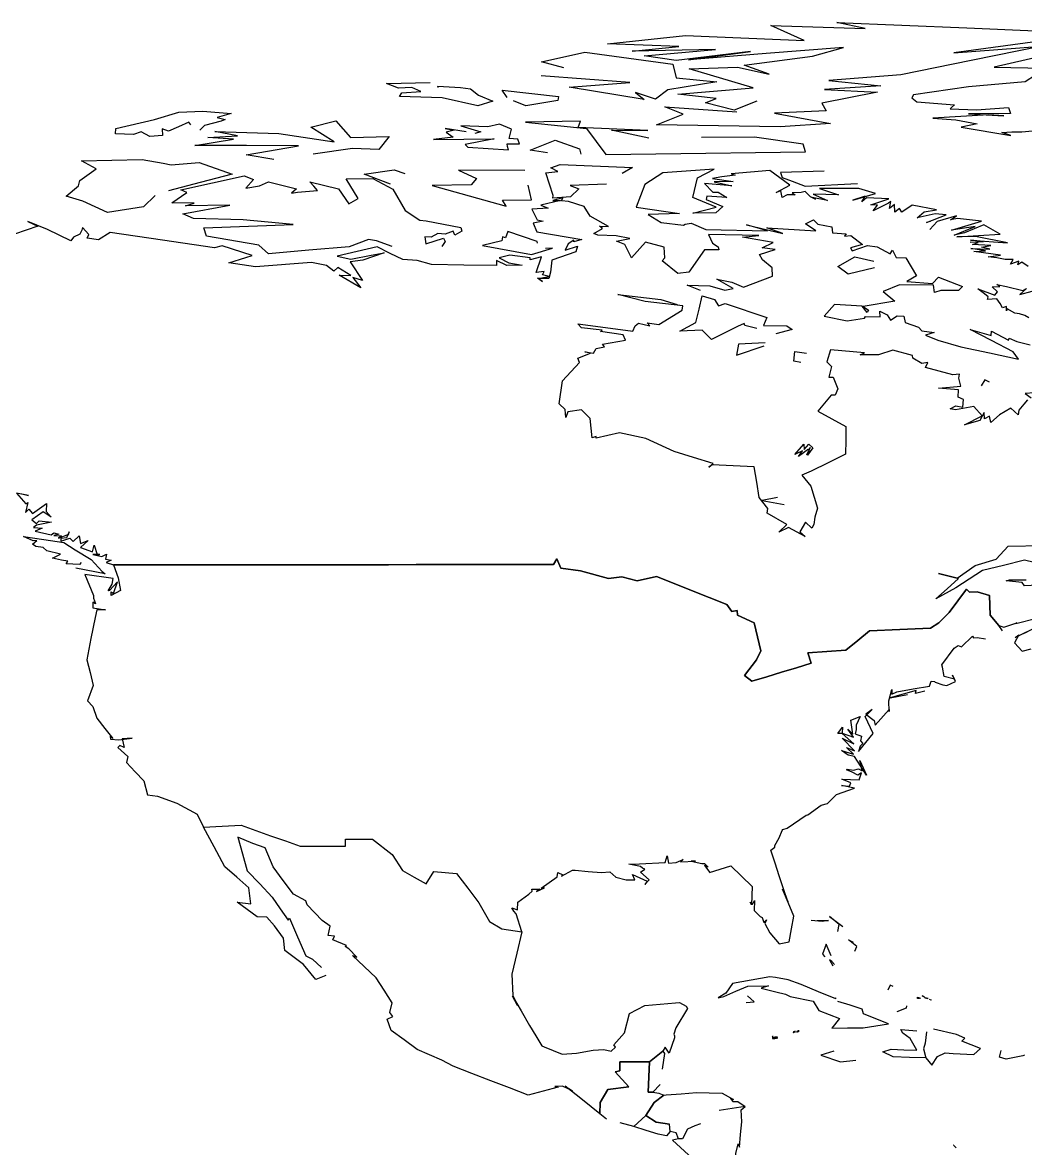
# Model space of a CAD drawing. Extents: x -180 to 180, y -90 to 84.
# Drawn here: x -128.5 to -65.5, y 12.4 to 83 of the extents above; entities that cross this region are included whole.
import ezdxf

# ---------------------------------------------------------------- set-up
doc = ezdxf.new("R2010")
doc.units = 0
doc.layers.add('Egypt', color=7, linetype='CONTINUOUS')

msp = doc.modelspace()

# ---------------------------------------------------------------- linework, layer by layer
at = {"layer": 'Egypt', "color": 7}
for points in [[(-82.396667, 78.075279), (-83.808884, 77.506943), (-85.607224, 77.957222), (-84.94944, 78.238052), (-87.339722, 78.498337), (-82.626663, 78.898331), (-86.642502, 80.098053), (-83.595001, 80.205276), (-81.614998, 79.763344), (-83.184441, 80.323051), (-78.900284, 80.895828), (-76.951111, 81.440552), (-81.815697, 81.047783), (-86.680267, 80.654999), (-82.79583, 81.173607), (-87.458054, 80.627777), (-89.46611, 80.914162), (-84.975563, 81.307503), (-90.21833, 81.20639), (-87.29055, 81.50528), (-91.770828, 81.66333), (-86.861954, 82.18972), (-79.41861, 81.871941), (-81.514168, 82.821114), (-75.593613, 82.630547), (-77.364441, 83), (-69.220413, 82.660423), (-61.076389, 82.320831), (-65.550278, 81.711113), (-70.024162, 81.101387), (-64.513893, 81.525284), (-68.937363, 80.619034), (-73.360832, 79.712784), (-77.881241, 79.36348), (-74.614998, 79.023331), (-78.151657, 78.794724), (-74.819443, 78.627502), (-78.320267, 77.941109), (-78.042221, 77.466942), (-81.28389, 77.315277), (-77.76944, 76.658333), (-80.92305, 76.449997), (-84.805969, 76.520691), (-88.688889, 76.591377), (-87.007217, 77.255829), (-88.153877, 77.71611), (-83.654999, 77.395554)], [(-94.510551, 80.154442), (-95.904716, 80.54055), (-93.181107, 81.130829), (-87.662216, 80.397499), (-87.462502, 79.534721), (-84.906113, 79.272217), (-87.974167, 78.775833), (-88.751389, 78.196953), (-90.014717, 78.609444), (-89.452499, 78.162498), (-94.175278, 78.940277), (-90.362221, 79.246674), (-95.933052, 79.664436)], [(-63.483341, 81.116669), (-67.5, 80.199997), (-64.350014, 80.133339)], [(-102.383301, 78.933327), (-102.416702, 79.01667), (-100.983299, 78.933327), (-100.349998, 78.833344), (-99.866669, 78.433327), (-98.949997, 78.066673), (-99.900002, 77.78334), (-102.133301, 78.28334), (-104.816704, 78.350014), (-104.666702, 78.583344), (-103.483299, 78.666672), (-104.033302, 78.933327), (-104.866699, 78.883339), (-105.633301, 79.166672), (-102.883301, 79.233337)], [(-64.900002, 79.699997), (-65.550003, 79.28334), (-69.100014, 78.966667), (-72.566673, 78.466667), (-72.666672, 78.28334), (-72.350014, 78.01667), (-69.983337, 77.833344), (-70.166672, 77.666672), (-70.25, 77.583344), (-68.616669, 77.51667), (-66.600014, 77.666672), (-66.483337, 77.300003), (-69.100014, 77.26667), (-66.900002, 77.150002), (-67.833344, 77.199997), (-71.350014, 77.000008), (-69.900002, 76.900002), (-68.566673, 76.650002), (-69.566673, 76.433327), (-66.449997, 75.916672), (-67.01667, 76.100014), (-66.400002, 76.150002), (-65.76667, 76.133339), (-64.216667, 76.300003)], [(-98.066673, 78.300003), (-98.366669, 78.76667), (-94.833344, 78.366669), (-94.883339, 78.116669), (-96.883339, 77.78334), (-97.650002, 78.083344)], [(-117.900002, 76.583344), (-118.033302, 76.750008), (-118.683296, 76.449997), (-119.300003, 76.183327), (-119.716698, 76.333344), (-119.683296, 75.916672), (-120.483299, 75.850014), (-121.016701, 76.133339), (-121.5, 75.983337), (-122.633301, 76.01667), (-122.616699, 76.350014), (-120.183296, 76.916672), (-118.650002, 77.366669), (-117.150002, 77.449997), (-115.383301, 77.300003), (-116.25, 77.050003), (-115.75, 76.916672), (-116, 76.816673), (-117.050003, 76.53334), (-117.349998, 76.250008)], [(-112.6922, 74.40361), (-114.428596, 74.69194), (-111.142197, 75.260551), (-114.404602, 75.277359), (-117.666901, 75.294167), (-115.239403, 75.675827), (-116.850601, 75.793053), (-114.970001, 75.899162), (-116.406403, 76.17305), (-112.394402, 76.039436), (-108.916397, 75.513344), (-110.383904, 76.427498), (-108.813599, 76.837784), (-107.893303, 75.793327), (-105.4533, 75.841667), (-106.112198, 75.041656), (-107.771698, 75.095558), (-110.231903, 74.74958)], [(-100.633301, 76.133339), (-101.949997, 76.350014), (-101.383301, 76.250008), (-101.883301, 76.116669), (-101.599998, 75.916672), (-101.449997, 75.816673), (-102.683296, 75.666672), (-98.883339, 75.699997), (-100.699997, 75.350014), (-100.533302, 75.183327), (-97.983337, 75.01667), (-98.03334, 75.216667), (-98.050003, 75.400002), (-97.28334, 75.400002), (-97.383339, 75.683327), (-97.933342, 75.733337), (-97.78334, 76.316673), (-98.53334, 76.633339), (-99.26667, 76.466667), (-100.966698, 76.51667), (-99.699997, 76.133339), (-100.083298, 76.03334)], [(-89.172218, 75.741386), (-91.501106, 76.246384), (-89.224716, 76.21917), (-93.610283, 76.417221), (-93.451942, 76.821388), (-96.917221, 76.743057), (-93.071953, 76.353333), (-92.470558, 75.535423), (-91.869164, 74.717499), (-88.735283, 74.762222), (-85.601387, 74.806953), (-82.467499, 74.851669), (-79.333611, 74.896393), (-79.486954, 75.379997), (-82.544167, 75.818329), (-85.858192, 75.779861)], [(-95.51667, 74.816673), (-96.616669, 74.983337), (-95.050003, 75.616669), (-93.51667, 75.083344), (-93.433342, 74.750008)], [(-120.150002, 72.150002), (-120.883301, 71.433327), (-123.133301, 71.083344), (-124.683296, 71.800003), (-125.733299, 72.116669), (-124.966698, 72.75), (-124.866699, 73.083344), (-123.849998, 73.816673), (-124.766701, 74.316673), (-120.966698, 74.416672), (-119.650002, 74.183327), (-119.150002, 74.066673), (-117.383301, 74.216667), (-115.316704, 73.483337), (-117.316704, 72.958344), (-119.316704, 72.433327)], [(-105.383301, 72.866669), (-107.033302, 73.483337), (-105.150002, 73.750008), (-104.483299, 73.53334)], [(-96.946663, 73.715279), (-101.103897, 73.732498), (-99.978889, 73.223877), (-100.3256, 72.829163), (-102.755302, 72.773064), (-100.4347, 72.122498), (-98.114166, 71.471939), (-98.350281, 71.850563), (-96.525833, 71.868889), (-96.736237, 72.792084)], [(-91.816673, 72.866669), (-94.100014, 72.76667), (-93.566673, 72.566673), (-94.083344, 72.066673), (-95.199997, 71.983337), (-95.166672, 72.150002), (-95.633339, 73.566673), (-94.883339, 73.650002), (-95.316673, 73.883339), (-94.733337, 74.100014), (-90.199997, 73.900002), (-90.850014, 73.53334)], [(-71.51667, 70.51667), (-71.75, 70.449997), (-70.51667, 70.933327), (-71.199997, 71), (-72.333344, 70.75), (-71.883339, 71.116669), (-71.116669, 71.25), (-72.650002, 71.53334), (-73.300003, 71.100014), (-73.433327, 71.333344), (-73.733337, 71.100014), (-73.750008, 71.583344), (-74.066673, 71.333344), (-73.983337, 71.76667), (-74.133339, 71.666672), (-75.083344, 71.183327), (-74.816673, 71.550003), (-75.233337, 71.566673), (-74.116669, 71.949997), (-75.500008, 72), (-75.800003, 71.75), (-75.583344, 72.116669), (-76.366669, 71.850014), (-74.949997, 72.26667), (-76.000008, 72.583344), (-78.449997, 72.583344), (-77.26667, 72.183327), (-78.866669, 72.233337), (-77.966667, 71.833344), (-78.916672, 72.01667), (-78.716667, 71.916672), (-79.03334, 72.066673), (-79.350014, 72.400002), (-79.600014, 72.333344), (-80.166672, 72.316673), (-79.983337, 72.183327), (-80.483337, 72.183327), (-80.800003, 72.03334), (-80.883339, 72.433327), (-81.183327, 72.333344), (-80.316673, 72.800003), (-81.566673, 73.716667), (-84.000008, 73.51667), (-83.750008, 73.416672), (-84.583344, 73.316673), (-85.166672, 73.216667), (-83.866669, 73.03334), (-85.066673, 73), (-83.949997, 72.75), (-85.683327, 72.900002), (-85.150002, 72.350014), (-84.816673, 72.350014), (-84.26667, 72.01667), (-85.53334, 72.116669), (-85.566673, 71.900002), (-84.53334, 71.466667), (-84.966667, 71.066673), (-86.416672, 71.03334), (-84.933327, 71.416672), (-86.416672, 72.01667), (-86.116669, 73.250008), (-85.066673, 73.800003), (-88.28334, 73.566673), (-89.416672, 72.833344), (-89.966667, 71.416672), (-87.250008, 71.01667), (-89.199997, 70.966667), (-88.400002, 70.449997), (-86.983337, 70.28334), (-86.883339, 70.350014), (-86.51667, 70.416672), (-85.583344, 70.01667), (-81.716667, 69.933327), (-83.050003, 70.300003), (-80.76667, 69.76667), (-81.76667, 70.116669), (-78.683327, 69.933327), (-79.333344, 70.366669), (-78.833344, 70.633339), (-78.566673, 70.350014), (-77.683327, 70.183327), (-77.633339, 69.816673), (-76.78334, 69.75), (-76.883339, 69.600014), (-76.483337, 69.650002), (-75.76667, 69.083344), (-76.51667, 68.866669), (-76.416672, 68.683327), (-75.449997, 69.01667), (-74.833344, 68.933327), (-74.03334, 68.5), (-73.883339, 68.716667), (-73.650002, 68.26667), (-73.03334, 68.233337), (-72.366669, 67.116669), (-72.983337, 66.75), (-71.366669, 66.633339), (-71, 67.03334), (-69.483337, 66.449997), (-69.733337, 66.183327), (-70.850014, 66.183327), (-71.25, 66.066673), (-71.300003, 66.51667), (-73.433327, 66.550003), (-74.466667, 66.133339), (-73.733337, 65.51667), (-75.716667, 65.183327), (-75.383339, 64.949997), (-75.466667, 64.816673), (-75.78334, 65.216667), (-77.51667, 65.316673), (-78.166672, 64.583344), (-76.733337, 64.28334), (-75.633339, 64.449997), (-75.566673, 64.566673), (-74.650002, 64.53334), (-74.666672, 64.900002), (-74.216667, 64.666672), (-74.000008, 64.333344), (-73.583344, 64.600014), (-73.166672, 64.583344), (-73.083344, 64.183327), (-72.25, 63.883339), (-72.03334, 63.666672), (-71.26667, 63.566669), (-71.800003, 63.383339), (-71.03334, 63.066669), (-69.600014, 62.666672), (-67.783333, 62.275002), (-65.966667, 61.883339), (-66.316673, 62.349998), (-67.658333, 63.049999), (-69, 63.75), (-67.683327, 63.366669), (-67.666672, 63.650002), (-66.600014, 63.066669), (-66.550003, 63.200001), (-66.083344, 62.983341), (-65.25, 62.78334)], [(-78.166672, 73.666672), (-80.900002, 73.600014), (-80.800003, 73.28334), (-80.183327, 73.050003), (-79.366669, 72.733337), (-76.066673, 72.900002)], [(-105.266701, 68.949997), (-106.266701, 69.300003), (-106.75, 69.383339), (-107.966698, 68.933327), (-110.5, 68.716667), (-113.033302, 68.5), (-113.633301, 69.03334), (-116.916702, 69.600014), (-117.083298, 70.116669), (-114.283302, 70.224998), (-111.483299, 70.333344), (-114.633301, 70.616669), (-117.733299, 70.716667), (-118.400002, 71), (-115.449997, 71.53334), (-118.25, 71.5), (-117.699997, 71.666672), (-119.099998, 71.683327), (-118.166702, 72.333344), (-118.533302, 72.5), (-116.550003, 72.941673), (-114.566704, 73.383339), (-113.966698, 73.150002), (-114.449997, 72.616669), (-113.599998, 72.75), (-113.033302, 73.01667), (-111.283302, 72.566673), (-111.599998, 72.300003), (-111.216698, 72.366669), (-109.966698, 72.466667), (-110.183296, 72.733337), (-110.433296, 73.01667), (-108.650002, 72.566673), (-107.983299, 71.633339), (-107.416702, 71.966667), (-108.166702, 73.199997), (-106.483299, 73.216667), (-105.233299, 72.550003), (-104.449997, 71.216667), (-103.533302, 70.600014), (-103.133301, 70.566673), (-100.966698, 70.150002), (-100.900002, 69.916672), (-101.333298, 69.666672), (-101.449997, 69.916672), (-101.949997, 69.733337), (-102.400002, 69.76667), (-102.833298, 69.53334), (-103.216698, 69.550003), (-103.166702, 69.116669), (-102.050003, 69.483337), (-101.949997, 69.26667), (-102.150002, 68.949997)], [(-85.916672, 66.183327), (-86.76667, 66.53334), (-85.350014, 66.483337), (-84.400002, 66.216667), (-83.866669, 66.316673), (-84.900002, 66.900002), (-84.26667, 66.78334), (-83.949997, 66.716667), (-83.233337, 66.400002), (-81.416672, 67.083344), (-81.433327, 67.616669), (-82.03334, 68.116669), (-82.216667, 68.449997), (-81.233337, 68.76667), (-82.050003, 68.866669), (-81.366669, 69.199997), (-83.300003, 69.53334), (-82.26667, 69.633339), (-85.433327, 69.699997), (-85.183327, 69.150002), (-84.816673, 68.933327), (-84.78334, 68.733337), (-85.666672, 68.733337), (-86.650002, 67.350014), (-87.350014, 67.26667), (-88.333344, 68.050003), (-88.166672, 68.233337), (-88.199997, 68.916672), (-89.383339, 69.216667), (-90.250008, 68.233337), (-90.666672, 69.083344), (-91.199997, 69.28334), (-90.366669, 69.449997), (-91.216667, 69.616669), (-92.366669, 69.666672), (-92.616669, 69.76667), (-92.083344, 70.083344), (-92.26667, 70.216667), (-91.699997, 70.199997), (-92.850014, 70.850014), (-93.233337, 71.466667), (-94.199997, 71.78334), (-94.650002, 71.816673), (-94.566673, 72), (-95.199997, 71.833344), (-94.716667, 71.833344), (-95.949997, 71.550003), (-95.483337, 71.350014), (-96.500008, 71.28334), (-96.166672, 70.616669), (-95.800003, 70.53334), (-96.433342, 70.416672), (-96.199997, 69.866669), (-93.366669, 69.383339), (-93.883339, 69.25), (-93.883339, 69.350014), (-94.233337, 69.116669), (-94.416672, 68.716667), (-93.650002, 68.966667), (-93.750008, 68.616669), (-95.250008, 68.083344), (-95.333344, 67.350014), (-95.433342, 66.933327), (-96.083344, 66.933327), (-95.850014, 66.75), (-96.150002, 66.966667), (-96.01667, 66.966667), (-95.416672, 67.066673), (-95.833344, 67.166672), (-95.733337, 67.383339), (-96.233337, 67.316673), (-95.900002, 68.300003), (-96.616669, 68.116669), (-96.616669, 68.25), (-97.900002, 68.416672), (-98.550003, 68.233337), (-97.949997, 67.916672), (-97.116669, 67.78334), (-98.083344, 67.75), (-98.733337, 68.066673), (-98.733337, 67.75), (-100.766701, 67.783333), (-102.800003, 67.816673), (-103.699997, 68.066673), (-104.599998, 68.133339), (-105.400002, 68.51667), (-106.216698, 68.933327), (-108.733299, 68.350014), (-107.866699, 68.166672), (-106.599998, 68.416672), (-105.766701, 68.550003), (-107.116699, 68.083344), (-107.916702, 67.983337), (-107.133301, 66.816673), (-107.75, 67.01667), (-107.25, 66.350014), (-108.599998, 67.150002), (-107.866699, 67.133339), (-108.683296, 67.633339), (-108.933296, 67.400002), (-109.400002, 67.76667), (-110.333298, 67.949997), (-113.849998, 67.683327), (-115.533302, 67.933327), (-114.449997, 68.26667), (-114.050003, 68.383339), (-115.933296, 69), (-116.416702, 68.866669), (-119.691704, 69.349998), (-122.966698, 69.833344), (-123.699997, 69.366669), (-124.416702, 69.466667), (-124.300003, 69.699997), (-124.699997, 70.150002), (-124.75, 69.966667), (-124.866699, 69.716667), (-125.266701, 69.53334), (-125.433296, 69.316673), (-126.900002, 70.01667), (-128.133301, 70.51667), (-127.516701, 70.216667), (-128.966705, 69.716667)], [(-65.366669, 67.699997), (-65.76667, 67.966667), (-66.01667, 67.800003), (-65.949997, 68.03334), (-66.466667, 67.850014), (-66.316673, 68.133339), (-66.816673, 68.133339), (-67.333344, 68.25), (-67.866669, 68.300003), (-67.100014, 68.416672), (-68.78334, 68.633339), (-68.050003, 68.683327), (-68.966667, 68.816673), (-67.76667, 68.78334), (-68.28334, 68.900002), (-67.699997, 69.01667), (-68.866669, 69.083344), (-68.5, 69.199997), (-69, 69.216667), (-68.166672, 69.26667), (-68.983337, 69.350014), (-66.666672, 69.183327), (-68.666672, 69.583344), (-69.833344, 69.566673), (-67.116669, 69.733337), (-68.150002, 70.316673), (-69.350014, 69.800003), (-70, 69.666672), (-68.683327, 70.199997), (-70.166672, 69.966667), (-68.28334, 70.53334), (-69.800003, 70.699997), (-70.233337, 70.633339), (-69.866669, 70.883339), (-71.066673, 70.51667), (-71.53334, 70.01667)], [(-96.150002, 69.166672), (-96.166672, 69.26667), (-98.01667, 69.883339), (-98.166672, 69.5), (-98.350014, 69.566673), (-98.400002, 69.300003), (-99.600014, 69.01667), (-96.53334, 68.449997), (-95.216667, 68.850014), (-95.650002, 68.833344)], [(-75.01667, 67.616669), (-76.666672, 67.216667), (-77.316673, 67.699997), (-76.233337, 68.300003), (-75.050003, 68.03334)], [(-65.333344, 64.483337), (-65.583344, 64.633339), (-65.900002, 64.733337), (-66.199997, 64.76667), (-66.683327, 65.03334), (-66.733337, 64.916672), (-66.733337, 65.183327), (-66.966667, 65.100014), (-67.116669, 65.366669), (-67.333344, 65.666672), (-67.916672, 65.616669), (-67.883339, 65.78334), (-68.100014, 65.983337), (-68.53334, 66.300003), (-67.466667, 65.900002), (-67.300003, 66.116669), (-67.633339, 66.416672), (-67.150002, 66.449997), (-67.333344, 66.566673), (-66.716667, 66.449997), (-65.699997, 66.183327), (-65.466667, 66.316673), (-65.883339, 65.949997), (-64.350014, 66.350014)], [(-65.400002, 59.33334), (-65.633339, 59.066669), (-65.949997, 58.683338), (-65.983337, 58.400002), (-66.449997, 58.799999), (-67.166672, 58.383339), (-67.716667, 57.91666), (-67.800003, 58.299999), (-68.100014, 58.133339), (-68.133339, 58.53334), (-68.400002, 58.03334), (-69.366669, 57.76667), (-68.25, 58.33334), (-68.76667, 58.91666), (-69.916672, 58.700001), (-70.25, 58.76667), (-69.900002, 58.950001), (-69.466667, 58.866669), (-69.416672, 59.349998), (-69.75, 59.5), (-69.733337, 59.966671), (-70.983337, 60.066669), (-69.600014, 60.183338), (-69.716667, 60.683338), (-69.683327, 60.950001), (-70.083344, 60.900002), (-71.816673, 61.366669), (-71.666672, 61.666672), (-72.03334, 61.616669), (-72.600014, 61.950001), (-72.616669, 62.116669), (-73.866669, 62.450001), (-74.76667, 62.150002), (-75.900002, 62.150002), (-75.633339, 62.28334), (-77.76667, 62.466671), (-78.000008, 61.716671), (-77.699997, 61.433338), (-77.883339, 60.75), (-77.600014, 60.75), (-77.316673, 60.03334), (-77.466667, 59.633339), (-77.716667, 59.616669), (-78.566673, 58.616669), (-76.800003, 57.66666), (-76.816673, 56.799999), (-76.833344, 55.933331), (-77.908333, 55.39167), (-78.983337, 54.849998), (-79.566673, 54.616669), (-79.000008, 53.91666), (-78.583344, 52.53334), (-78.750008, 51.966671), (-78.816673, 51.51667), (-78.933327, 51.28334), (-79.333344, 51.66666), (-79.683327, 51.049999), (-79.350014, 50.76667), (-80.400002, 51.33334), (-81.01667, 51.03334), (-80.51667, 51.51667), (-81.733337, 52.233341), (-81.699997, 52.51667), (-82.250008, 53.216671), (-82.400002, 54.174999), (-82.550003, 55.133339), (-83.875008, 55.191669), (-85.199997, 55.25), (-85.400002, 55.099998), (-85.133339, 55.349998), (-86.358337, 55.716671), (-87.583344, 56.08334), (-89.366669, 56.91666), (-91.000008, 57.26667), (-92.466667, 56.933338), (-92.466667, 57.03334), (-92.716667, 56.950001), (-92.850014, 58.16666), (-93.400002, 58.700001), (-94.250008, 58.58334), (-94.366669, 58.216671), (-94.416672, 58.716671), (-94.800003, 59.08334), (-94.583344, 60.51667), (-93.51667, 61.683338), (-93.616669, 61.950001), (-92.833344, 62.25), (-93.183342, 62.349998), (-92.633339, 62.25), (-92.483337, 62.549999), (-91.949997, 62.650002), (-92.083344, 62.816669), (-90.633339, 63.066669), (-90.78334, 63.400002), (-92.199997, 63.616669), (-92.100014, 63.700001), (-93.383339, 63.849998), (-93.616669, 64.100014), (-91.89167, 63.875), (-90.166672, 63.650002), (-90.01667, 63.983341), (-89.816673, 64.133339), (-89.100014, 63.966671), (-89.26667, 64.166672), (-88.550003, 64.050003), (-87.083344, 64.966667), (-87.03334, 65.233337), (-89.400002, 65.5), (-91.116669, 65.949997), (-88.416672, 65.633339), (-87.400002, 65.316673)], [(-82.383339, 63.816669), (-83.150002, 64), (-83.183327, 64.116669), (-83.600014, 63.933338), (-85.233337, 63.116669), (-85.816673, 63.700001), (-87.233337, 63.633339), (-86.216667, 64.183327), (-86.01667, 65.01667), (-85.816673, 65.850014), (-85.050003, 65.616669), (-84.800003, 65.233337), (-84.383339, 65.383339), (-81.76667, 64.5), (-81.983337, 64), (-80.51667, 63.966671), (-80.183327, 63.75), (-81.199997, 63.483341)], [(-81.866669, 62.916672), (-83.53334, 62.816669), (-83.666672, 62.133339), (-81.933327, 62.716671)], [(-79.633339, 61.666672), (-80.066673, 61.75), (-80.01667, 62.366669), (-79.26667, 62.25)], [(-67.800003, 60.450001), (-68.083344, 60.58334), (-68.316673, 60.216671)], [(-64.983337, 59.76667), (-65.550003, 59.733341), (-65.183327, 59.466671)], [(-79.150002, 56.233341), (-79.78334, 55.78334), (-79.53334, 56.133339), (-80.01667, 55.900002), (-79.433327, 56.549999), (-79.416672, 56.216671), (-79.133339, 56.549999), (-78.883339, 56.316669), (-79.216667, 55.866669), (-79.050003, 56.349998), (-79.28334, 55.866669)], [(-128.516693, 53.433331), (-128.100006, 53.33334), (-128.850006, 53.483341), (-128.266693, 52.799999), (-128.133301, 52.883339), (-128.283295, 52.26667), (-128.066696, 52.466671), (-127.849998, 52.200001), (-126.966698, 52.83334), (-126.983299, 52.33334), (-126.666702, 51.983341), (-127.166702, 52.316669), (-127.883301, 51.799999), (-127.583298, 51.566669), (-127.433296, 51.75), (-126.650002, 51.650002), (-127.599998, 51.466671), (-127.783302, 51.33334), (-127.233299, 51.28334), (-127.683296, 51.099998), (-126.666702, 50.866669), (-126.5, 50.983341), (-126.183296, 50.91666), (-126.5, 50.816669), (-126.016701, 50.799999), (-126.216698, 50.66666), (-125.566704, 50.900002), (-125.550003, 51.049999), (-125.699997, 50.683331), (-126.066704, 50.633339), (-126.066704, 50.466671), (-125.5, 50.66666), (-125.300003, 50.450001), (-124.916702, 50.799999), (-124.833298, 50.316669), (-124.349998, 50.5), (-124.833298, 50.066669), (-124.083298, 49.799999), (-123.983299, 50.216671), (-123.783302, 49.633339), (-123.616699, 49.633339), (-124.066704, 49.633339), (-123.5, 49.51667), (-123.199997, 49.650002), (-123.266701, 49.33334), (-122.916702, 49.28334), (-123.216698, 49.133339), (-122.75, 48.983341), (-121.025002, 48.984379), (-119.300003, 48.98542), (-117.574997, 48.986462), (-115.849998, 48.987499), (-114.125, 48.988541), (-112.400002, 48.98959), (-110.675003, 48.990631), (-108.949997, 48.991669), (-107.224998, 48.99271), (-105.5, 48.993752), (-103.775002, 48.994801), (-102.050003, 48.995831), (-100.324997, 48.99688), (-98.599998, 48.997921), (-96.875, 48.998959), (-95.150002, 49), (-94.933342, 49.366669), (-94.699997, 48.78334), (-93.449997, 48.599998), (-91.699997, 48.116669), (-90.866669, 48.233341), (-89.900002, 47.983341), (-88.683327, 48.25), (-87.583344, 47.8125), (-86.483337, 47.375), (-85.383339, 46.9375), (-84.28334, 46.5), (-83.966667, 46.066669), (-83.633339, 46.116669), (-83.600014, 45.83334), (-82.550003, 45.349998), (-82.341667, 44.466671), (-82.133339, 43.58334), (-82.416672, 43.01667), (-83.166672, 42.049999), (-82.699997, 41.683331), (-81.770844, 41.966671), (-80.841667, 42.25), (-79.912514, 42.533329), (-78.983337, 42.816669), (-79.183327, 43.466671), (-77.991669, 43.549999), (-76.800003, 43.633339), (-76.058327, 44.23333), (-75.316673, 44.83334), (-73.408333, 44.924999), (-71.5, 45.01667), (-70.966667, 45.349998), (-70.316673, 45.983341), (-69.775002, 46.724998), (-69.233337, 47.466671), (-69.050003, 47.26667), (-68.566673, 47.28334), (-67.800003, 47.066669), (-67.75, 45.83334), (-67.199997, 45.183331), (-66.900002, 45.066669), (-66.083344, 45.349998), (-66.133339, 45.299999), (-64.816673, 45.633339)], [(-81.100014, 53.200001), (-82.066673, 53.01667), (-80.666672, 52.76667)], [(-124.783302, 49.133339), (-124.900002, 49), (-125.733299, 49.049999), (-125.616699, 49.216671), (-126.016701, 49.28334), (-126.583298, 49.400002), (-126.083298, 49.650002), (-126.933296, 49.866669), (-127.166702, 50.066669), (-127.633301, 50.133339), (-127.849998, 50.28334), (-127.566704, 50.51667), (-127.800003, 50.483341), (-128.416702, 50.76667), (-127.141701, 50.575001), (-125.866699, 50.383339), (-125.166702, 49.91666), (-124.166702, 49.316669), (-123.466698, 48.566669), (-123.283302, 48.41666), (-125.133301, 48.76667)], [(-64.300003, 48.966671), (-65.600014, 49.26667), (-66.916672, 48.950001), (-68.233337, 48.633339), (-69.066673, 48.08334), (-69.900002, 47.53334), (-71.150002, 46.849998), (-70.441673, 47.48333), (-69.733337, 48.116669), (-70.983337, 48.450001), (-69.816673, 48.150002), (-68.699997, 48.933331), (-67.366669, 49.33334), (-66.616669, 50.150002), (-64.416672, 50.191669)], [(-66.966667, 44.83334), (-67.199997, 45.183331), (-67.75, 45.83334), (-67.800003, 47.066669), (-68.566673, 47.28334), (-69.050003, 47.26667), (-69.233337, 47.466671), (-69.775002, 46.724998), (-70.316673, 45.983341), (-70.966667, 45.349998), (-71.5, 45.01667), (-73.408333, 44.924999), (-75.316673, 44.83334), (-76.058327, 44.23333), (-76.800003, 43.633339), (-77.991669, 43.549999), (-79.183327, 43.466671), (-78.983337, 42.816669), (-79.912514, 42.533329), (-80.841667, 42.25), (-81.770844, 41.966671), (-82.699997, 41.683331), (-83.166672, 42.049999), (-82.416672, 43.01667), (-82.133339, 43.58334), (-82.341667, 44.466671), (-82.550003, 45.349998), (-83.600014, 45.83334), (-83.633339, 46.116669), (-83.966667, 46.066669), (-84.28334, 46.5), (-85.383339, 46.9375), (-86.483337, 47.375), (-87.583344, 47.8125), (-88.683327, 48.25), (-89.900002, 47.983341), (-90.866669, 48.233341), (-91.699997, 48.116669), (-93.449997, 48.599998), (-94.699997, 48.78334), (-94.933342, 49.366669), (-95.150002, 49), (-96.875, 48.998959), (-98.599998, 48.997921), (-100.324997, 48.99688), (-102.050003, 48.995831), (-103.775002, 48.994801), (-105.5, 48.993752), (-107.224998, 48.99271), (-108.949997, 48.991669), (-110.675003, 48.990631), (-112.400002, 48.98959), (-114.125, 48.988541), (-115.849998, 48.987499), (-117.574997, 48.986462), (-119.300003, 48.98542), (-121.025002, 48.984379), (-122.75, 48.983341), (-122.466698, 48.16666), (-122.316704, 47.366669), (-122.900002, 47.066669), (-122.916702, 47.299999), (-122.75, 47.183331), (-122.516701, 47.91666), (-123.016701, 47.383339), (-123.099998, 47.349998), (-122.833298, 47.76667), (-122.783302, 48.116669), (-124.566704, 48.383339), (-124.016701, 47.049999), (-124.016701, 46.883339), (-123.949997, 46.716671), (-123.883301, 46.53334), (-124.050003, 46.650002), (-124.066704, 46.28334), (-123.266701, 46.16666), (-123.800003, 46.16666), (-123.916702, 45.683331), (-124.175003, 44.35833), (-124.433296, 43.03334), (-124.233299, 42.224998), (-124.033302, 41.41666), (-124.383301, 40.450001), (-124.066704, 40.099998), (-123.800003, 39.366669), (-123.300003, 38.724998), (-122.800003, 38.08334), (-122.966698, 38.23333), (-122.949997, 38.049999), (-122.433296, 38), (-121.583298, 38.116669), (-122.216698, 38.066669), (-122.083298, 37.51667), (-122.366699, 37.650002), (-122.483299, 37.51667), (-121.866699, 36.966671), (-121.949997, 36.58334), (-121.400002, 36.008339), (-120.849998, 35.433331), (-120.616699, 34.566669), (-120, 34.466671), (-118.783302, 34.03334), (-117.5, 33.349998), (-117.116699, 32.53334), (-115.933296, 32.591671), (-114.75, 32.650002), (-113.824997, 32.320839), (-112.900002, 31.991671), (-111.974998, 31.6625), (-111.050003, 31.33334), (-109.625, 31.33334), (-108.199997, 31.33334), (-108.199997, 31.783331), (-106.516701, 31.783331), (-105.283302, 30.816669), (-104.616699, 29.816669), (-103.883301, 29.4), (-103.150002, 28.983339), (-102.666702, 29.75), (-101.233299, 29.616671), (-100.533302, 28.700001), (-99.833344, 27.783331), (-99.166672, 26.616671), (-98.383339, 26.15), (-97.133339, 25.966669), (-97.500008, 27.1), (-97.633339, 27.25), (-97.76667, 27.466669), (-97.400002, 27.33333), (-97.383339, 27.83333), (-97.150002, 28), (-96.699997, 28.33333), (-96.483337, 28.51667), (-96.500008, 28.65), (-95.983337, 28.633329), (-96.216667, 28.483339), (-95.716667, 28.716669), (-95.933342, 28.700001), (-94.916672, 29.41667), (-94.883339, 29.683331), (-94.566673, 29.533331), (-94.650002, 29.450001), (-93.949997, 29.83333), (-93.800003, 29.83333), (-92.966667, 29.758329), (-92.133339, 29.683331), (-91.616669, 29.733339), (-91.233337, 29.383329), (-90.600014, 29.233339), (-90.050003, 29.216669), (-90.183327, 29.566669), (-89.26667, 29.15), (-89.416672, 28.933331), (-89.150002, 29.233339), (-89.699997, 29.700001), (-89.416672, 29.9), (-89.566673, 29.966669), (-89.683327, 30.066669), (-90.416672, 30.200001), (-89.750008, 30.233339), (-88.133339, 30.316669), (-88.01667, 30.733339), (-87.933327, 30.26667), (-87.449997, 30.316669), (-87.01667, 30.5), (-87.183327, 30.35), (-86.233337, 30.4), (-86.51667, 30.4), (-85.850014, 30.25), (-85.666672, 30.25), (-85.449997, 30.01667), (-85.666672, 30.133329), (-85.350014, 29.683331), (-85.366669, 29.683331), (-84.01667, 30.1), (-83.349998, 29.450001), (-82.683327, 28.799999), (-82.716667, 27.65), (-82.816673, 27.83333), (-82.666672, 27.683331), (-82.53334, 27.933331), (-82.550003, 27.299999), (-82.183327, 26.933331), (-82.050003, 26.866671), (-81.949997, 26.549999), (-81.78334, 26.716669), (-81.883339, 26.483339), (-81.583344, 25.9), (-81.000008, 25.216669), (-80.366669, 25.33333), (-80.216667, 26.14167), (-80.066673, 26.950001), (-80.425003, 27.799999), (-80.78334, 28.65), (-80.449997, 27.866671), (-80.716667, 28.670839), (-80.983337, 29.475), (-81.250008, 30.279169), (-81.51667, 31.08334), (-81.26667, 31.26667), (-81.26667, 31.383329), (-80.983337, 31.866671), (-80.800003, 32.316669), (-80.76667, 32.383339), (-80.483337, 32.466671), (-79.300003, 33.28334), (-79.199997, 33.299999), (-78.350014, 33.900002), (-77.949997, 34.01667), (-77.400002, 34.58334), (-76.26667, 34.966671), (-77.083344, 35.150002), (-76.583344, 35.099998), (-76.500008, 35.299999), (-77.050003, 35.53334), (-75.966667, 35.5), (-75.816673, 35.933331), (-76.050003, 35.78334), (-76.400002, 35.98333), (-76.76667, 36.133339), (-76.733337, 36.16666), (-76.316673, 36.099998), (-76.01667, 36.183331), (-75.78334, 36.066669), (-75.933327, 36.716671), (-75.51667, 35.78334), (-76.26667, 36.966671), (-76.650002, 37.049999), (-77.083344, 37.33334), (-76.333344, 37.099998), (-76.76667, 37.53334), (-76.26667, 37.316669), (-77.03334, 38.116669), (-76.300003, 37.75), (-77.03334, 38.400002), (-77.300003, 38.400002), (-77.01667, 38.799999), (-77.03334, 38.433331), (-76.316673, 38.16666), (-76.683327, 38.683331), (-76.366669, 38.366669), (-76.483337, 39.23333), (-75.916672, 39.466671), (-76.150002, 38.91666), (-76.150002, 38.650002), (-76.216667, 38.383339), (-75.816673, 38.23333), (-75.883339, 37.950001), (-75.750008, 37.78334), (-75.900002, 37.616669), (-76.01667, 37.26667), (-75.100014, 38.400002), (-75.583344, 39.466671), (-75.150002, 39.900002), (-75.550003, 39.616669), (-75.03334, 39.216671), (-74.966667, 38.933331), (-74.083344, 39.91666), (-74.083344, 39.78334), (-74.100014, 40.450001), (-73.916672, 41.16666), (-73.916672, 40.866669), (-73.600014, 41.01667), (-72.574997, 41.200001), (-71.550003, 41.383339), (-71.449997, 41.683331), (-71.233337, 41.66666), (-71.199997, 41.633339), (-70.716667, 41.450001), (-70.466667, 41.41666), (-69.933327, 41.66666), (-70.116669, 42.066669), (-69.983337, 41.816669), (-70.633339, 41.983341), (-70.75, 42.566669), (-70.78334, 42.716671), (-70, 43.75), (-69.75, 43.91666), (-69.550003, 43.849998), (-68.850014, 44.5), (-68.800003, 44.400002), (-68.566673, 44.433331), (-68.050003, 44.349998)], [(-64.75, 47.700001), (-65.600014, 47.66666), (-65.75, 47.866669), (-66.75, 47.983341), (-66.53334, 48.049999), (-65.5, 48.049999)], [(-64.333344, 45.299999), (-65.650002, 44.683331), (-65.433327, 44.78334), (-66.183327, 44.41666), (-65.949997, 44.58334), (-66.216667, 44.099998), (-65.75, 43.566669), (-65.166672, 43.716671)], [(-71.850014, 41.066669), (-72.433327, 40.91666), (-72.383339, 41.099998), (-74.03334, 40.633339), (-72.941673, 40.849998)], [(-109.433296, 23.233339), (-110.066704, 22.98333), (-110.833298, 23.91667), (-112, 24.783331), (-112.083298, 25.566669), (-112.666702, 26.33333), (-113.133301, 26.883329), (-113.75, 26.9), (-114.375, 27.366671), (-115, 27.83333), (-114.150002, 27.716669), (-114.266701, 28.716669), (-115.025002, 29.383341), (-115.783302, 30.049999), (-116.449997, 31.29167), (-117.116699, 32.53334), (-115.933296, 32.591671), (-114.75, 32.650002), (-113.824997, 32.320839), (-112.900002, 31.991671), (-111.974998, 31.6625), (-111.050003, 31.33334), (-109.625, 31.33334), (-108.199997, 31.33334), (-108.199997, 31.783331), (-106.516701, 31.783331), (-105.283302, 30.816669), (-104.616699, 29.816669), (-103.883301, 29.4), (-103.150002, 28.983339), (-102.666702, 29.75), (-101.233299, 29.616671), (-100.533302, 28.700001), (-99.833344, 27.783331), (-99.166672, 26.616671), (-98.383339, 26.15), (-97.133339, 25.966669), (-97.449997, 24.633329), (-97.76667, 23.299999), (-97.699997, 21.966669), (-97.400002, 21.33333), (-97.716667, 21.933331), (-97.183327, 21.008329), (-96.650002, 20.08333), (-96.26667, 19.450001), (-95.883339, 18.816669), (-95.733337, 18.75), (-94.616669, 18.283331), (-93.716667, 18.35), (-92.666672, 18.549999), (-91.983337, 18.58333), (-91.53334, 18.48333), (-91.26667, 18.73333), (-91.366669, 18.883329), (-90.699997, 19.633329), (-90.383339, 20.83333), (-89.416672, 21.33333), (-88.458344, 21.41667), (-87.500008, 21.5), (-87.250008, 21.533331), (-86.833344, 21.299999), (-86.733337, 21.15), (-87.466667, 19.933331), (-87.600014, 19.549999), (-87.550003, 19.433331), (-87.566673, 19.316669), (-87.900002, 18.35), (-88.150002, 18.73333), (-88.300003, 18.48333), (-89.133339, 17.816669), (-90.058327, 17.816669), (-90.983337, 17.816669), (-90.983337, 17.25), (-91.28334, 17.183331), (-90.433327, 16.23333), (-91.733337, 16.066669), (-92.216667, 15.26667), (-92.250008, 14.55), (-93.333344, 15.41667), (-94.416672, 16.283331), (-93.966667, 16), (-94.583344, 16.283331), (-95.066673, 16.26667), (-94.850014, 16.216669), (-95.791672, 15.96667), (-96.733337, 15.71667), (-97.912514, 16.17083), (-99.091667, 16.625), (-100.270798, 17.07917), (-101.449997, 17.533331), (-102.150002, 17.91667), (-102.925003, 18.25), (-103.699997, 18.58333), (-104.516701, 19.183331), (-105.333298, 19.783331), (-105.583298, 20.48333), (-105.233299, 20.65), (-105.416702, 20.9), (-105.283302, 21.51667), (-105.783302, 22.299999), (-106.283302, 23.08333), (-107.025002, 23.783331), (-107.766701, 24.483339), (-107.483299, 24.383329), (-108, 24.9), (-108.233299, 25.049999), (-108.133301, 25.1), (-109, 25.466669), (-108.900002, 25.700001), (-109.300003, 25.733339), (-109.166702, 26.316669), (-109.666702, 26.66667), (-110.599998, 27.65), (-110.683296, 27.9), (-111.466698, 28.33333), (-112.108299, 29.191669), (-112.75, 30.049999), (-113.233299, 31.233339), (-114.016701, 31.5), (-114.949997, 31.9), (-114.658302, 30.85), (-114.366699, 29.799999), (-113.583298, 28.966669), (-112.800003, 28.133329), (-112.300003, 27.41667), (-111.800003, 26.700001), (-111.716698, 26.816669), (-111.208298, 25.64167), (-110.699997, 24.466669), (-110.283302, 24.25), (-109.699997, 23.733339)], [(-77.300003, 25.983339), (-77.233337, 26.41667), (-77.833344, 26.91667), (-77.000008, 26.299999)], [(-78.600014, 26.683331), (-77.900002, 26.66667), (-78.300003, 26.616671), (-78.983337, 26.683331)], [(-76.233337, 24.75), (-76.116669, 25.049999), (-76.633339, 25.466669), (-76.350014, 25.316669)], [(-77.716667, 24.466669), (-78.050003, 25.183331), (-78.26667, 24.566669), (-78.133339, 24.4)], [(-77.51667, 23.91667), (-77.683327, 24.1), (-77.833344, 24.200001), (-77.616669, 23.83333)], [(-77.466667, 21.83333), (-77.433327, 21.76667), (-78.525002, 22.20833), (-79.616669, 22.65), (-80.433327, 22.950001), (-81.216667, 23.1), (-81.583344, 23.15), (-82.75, 22.941669), (-83.916672, 22.73333), (-84.333344, 22.116671), (-84.816673, 21.816669), (-84.466667, 21.91667), (-83.708344, 22.23333), (-82.949997, 22.549999), (-81.650002, 22.58333), (-82.116669, 22.433331), (-81.199997, 22.200001), (-80.600014, 22.049999), (-80.300003, 21.9), (-78.850014, 21.616671), (-78.500008, 21.033331), (-77.199997, 20.533331), (-77.683327, 19.91667), (-76.699997, 19.933331), (-75.716667, 19.950001), (-74.925003, 20.066669), (-74.133339, 20.183331), (-74.916672, 20.5), (-75.699997, 20.816669), (-75.78334, 21.116671), (-76.541672, 21.35833), (-77.300003, 21.6)], [(-73.829163, 22.53861), (-74.022499, 22.608891), (-74.164719, 22.30361)], [(-83.066673, 21.533331), (-82.550003, 21.566669), (-82.983337, 21.950001)], [(-71.859718, 21.836941), (-71.914436, 21.9), (-72.026657, 21.949169), (-71.943047, 21.916941)], [(-73, 21.316669), (-73.01667, 21.16667), (-73.600014, 20.950001)], [(-72.191391, 21.7775), (-72.30278, 21.786671), (-72.319443, 21.85639), (-72.126389, 21.811661)], [(-71.633614, 21.772221), (-71.640266, 21.78611), (-71.842773, 21.82028), (-71.665283, 21.775551)], [(-71.45639, 21.69416), (-71.45694, 21.68722), (-71.553329, 21.724171)], [(-71.75, 19.700001), (-71.833344, 18.98333), (-71.933327, 18.633329), (-71.78334, 18.049999), (-72.808327, 18.091669), (-73.833344, 18.133329), (-74.483337, 18.433331), (-73.966667, 18.6), (-73.158333, 18.566669), (-72.350014, 18.533331), (-72.76667, 19.283331), (-73.233337, 19.616659), (-73.350014, 19.83333), (-72.350014, 19.75)], [(-71.75, 19.700001), (-71.833344, 18.98333), (-71.933327, 18.633329), (-71.78334, 18.049999), (-71.416672, 17.6), (-71.050003, 18.15), (-70.566673, 18.366659), (-70.066673, 18.33333), (-68.76667, 18.26667), (-68.350014, 18.65), (-69.53334, 19.1), (-69.333344, 19.299999), (-69.866669, 19.51667), (-71.300003, 19.85)], [(-81.093063, 19.326111), (-81.093063, 19.332781), (-81.09417, 19.338329), (-81.096107, 19.34333), (-81.099167, 19.3475), (-81.103607, 19.350281), (-81.10833, 19.352501), (-81.114998, 19.353331), (-81.122223, 19.353609), (-81.128891, 19.35305), (-81.135551, 19.353889), (-81.142502, 19.35416), (-81.150002, 19.35416), (-81.15583, 19.35305), (-81.162216, 19.352501), (-81.168877, 19.35194), (-81.175003, 19.35055), (-81.180557, 19.34944), (-81.186111, 19.3475), (-81.190552, 19.346109), (-81.197487, 19.34639), (-81.204163, 19.347219), (-81.210564, 19.348049), (-81.215843, 19.350281), (-81.22139, 19.351669), (-81.227219, 19.353331), (-81.233887, 19.352779), (-81.240547, 19.352779), (-81.247772, 19.35305), (-81.25444, 19.353889), (-81.258614, 19.35667), (-81.263046, 19.35972), (-81.26722, 19.362499), (-81.271393, 19.36528), (-81.275833, 19.36805), (-81.281113, 19.3675), (-81.283333, 19.36278), (-81.283333, 19.35611), (-81.28083, 19.351669), (-81.277222, 19.34833), (-81.275284, 19.34333), (-81.275833, 19.337219), (-81.274719, 19.33444), (-81.275284, 19.33444), (-81.275833, 19.335279), (-81.271111, 19.33305), (-81.26944, 19.329439), (-81.272499, 19.32555), (-81.279167, 19.325001), (-81.284157, 19.326389), (-81.289436, 19.328609), (-81.294441, 19.32667), (-81.298058, 19.32333), (-81.299156, 19.317221), (-81.301392, 19.31222), (-81.306389, 19.309719), (-81.311111, 19.307779), (-81.31694, 19.306391), (-81.323334, 19.30722), (-81.32972, 19.306669), (-81.336388, 19.30611), (-81.341667, 19.304159), (-81.348053, 19.30389), (-81.355553, 19.30389), (-81.361389, 19.30555), (-81.367218, 19.30694), (-81.371941, 19.30917), (-81.375832, 19.3125), (-81.378052, 19.317499), (-81.379173, 19.32305), (-81.378891, 19.33), (-81.378052, 19.336109), (-81.378609, 19.34222), (-81.380547, 19.347219), (-81.382767, 19.35194), (-81.38472, 19.356939), (-81.38694, 19.36167), (-81.388893, 19.366659), (-81.391113, 19.371389), (-81.39222, 19.37694), (-81.390831, 19.3825), (-81.38694, 19.38583), (-81.38028, 19.385), (-81.376663, 19.38833), (-81.379723, 19.3925), (-81.384453, 19.39472), (-81.388046, 19.398331), (-81.393333, 19.400551), (-81.398064, 19.4025), (-81.404167, 19.40139), (-81.408607, 19.398609), (-81.412216, 19.395281), (-81.416107, 19.391939), (-81.419167, 19.38806), (-81.422783, 19.384439), (-81.427223, 19.381941), (-81.431664, 19.379169), (-81.429718, 19.374439), (-81.425278, 19.37167), (-81.419441, 19.370001), (-81.413887, 19.36861), (-81.408058, 19.36694), (-81.402779, 19.365), (-81.400284, 19.360559), (-81.398064, 19.355829), (-81.397499, 19.34944), (-81.396667, 19.34333), (-81.396111, 19.337219), (-81.395828, 19.33111), (-81.394997, 19.326111), (-81.39444, 19.322781), (-81.396667, 19.31805), (-81.399162, 19.313049), (-81.400551, 19.307779), (-81.400833, 19.300831), (-81.400833, 19.29389), (-81.401108, 19.28833), (-81.400551, 19.282221), (-81.398331, 19.27722), (-81.397217, 19.27194), (-81.394173, 19.2675), (-81.389999, 19.264721), (-81.384163, 19.264721), (-81.379173, 19.26667), (-81.375267, 19.27), (-81.371674, 19.273331), (-81.368057, 19.276661), (-81.363609, 19.279169), (-81.359169, 19.28194), (-81.352501, 19.281111), (-81.347504, 19.27972), (-81.342216, 19.2775), (-81.336662, 19.275829), (-81.330833, 19.274441), (-81.323608, 19.27417), (-81.31694, 19.273331), (-81.310272, 19.272779), (-81.305557, 19.27055), (-81.299454, 19.26889), (-81.294441, 19.26667), (-81.288612, 19.26528), (-81.281387, 19.264999), (-81.274162, 19.264999), (-81.266937, 19.264721), (-81.260277, 19.26528), (-81.256668, 19.26861), (-81.253326, 19.272779), (-81.252777, 19.278891), (-81.251106, 19.284439), (-81.249443, 19.289721), (-81.246384, 19.29389), (-81.241112, 19.29583), (-81.235283, 19.29694), (-81.228889, 19.297501), (-81.222778, 19.298889), (-81.216942, 19.299999), (-81.210564, 19.30055), (-81.203888, 19.301109), (-81.198051, 19.303049), (-81.192223, 19.304159), (-81.186394, 19.30555), (-81.180557, 19.306669), (-81.173889, 19.30722), (-81.167221, 19.306391), (-81.161667, 19.305), (-81.156387, 19.30278), (-81.150551, 19.301109), (-81.145828, 19.298889), (-81.139999, 19.297501), (-81.134163, 19.29611), (-81.127502, 19.296671), (-81.121674, 19.297779), (-81.115829, 19.298889), (-81.110558, 19.301109), (-81.105553, 19.30278), (-81.101112, 19.30555), (-81.097221, 19.308889), (-81.095001, 19.31361), (-81.09333, 19.31916)], [(-79.965279, 19.703051), (-79.966667, 19.70722), (-79.970833, 19.710279), (-79.976936, 19.71167), (-79.984169, 19.711941), (-79.990829, 19.71139), (-79.996674, 19.710279), (-80.002502, 19.709169), (-80.0075, 19.70722), (-80.013046, 19.70528), (-80.01889, 19.70417), (-80.024719, 19.70278), (-80.029716, 19.701111), (-80.036377, 19.70056), (-80.043053, 19.700001), (-80.049454, 19.69944), (-80.056953, 19.69972), (-80.063606, 19.699169), (-80.069443, 19.698059), (-80.075829, 19.6975), (-80.080551, 19.695), (-80.082779, 19.690281), (-80.085831, 19.68611), (-80.089722, 19.682779), (-80.09417, 19.680281), (-80.09861, 19.6775), (-80.10305, 19.674999), (-80.106941, 19.671671), (-80.110001, 19.6675), (-80.111656, 19.66222), (-80.109718, 19.655279), (-80.103889, 19.65361), (-80.097504, 19.654169), (-80.091942, 19.656111), (-80.086937, 19.658051), (-80.081673, 19.66), (-80.077217, 19.6625), (-80.073608, 19.665831), (-80.069443, 19.66917), (-80.065277, 19.672501), (-80.061394, 19.675831), (-80.055557, 19.676941), (-80.049454, 19.678049), (-80.04361, 19.67944), (-80.038612, 19.68111), (-80.033333, 19.68305), (-80.028343, 19.684999), (-80.023064, 19.686939), (-80.018608, 19.68972), (-80.013344, 19.691389), (-80.008057, 19.693331), (-80.003609, 19.69611), (-79.999168, 19.69861), (-79.994164, 19.70056), (-79.987503, 19.69972), (-79.980827, 19.698891), (-79.974442, 19.697781), (-79.96917, 19.69972)], [(-79.732773, 19.74472), (-79.732773, 19.74861), (-79.736107, 19.75222), (-79.741112, 19.75444), (-79.747772, 19.75555), (-79.752777, 19.7575), (-79.756943, 19.760559), (-79.763046, 19.76222), (-79.76944, 19.761669), (-79.773888, 19.75889), (-79.77861, 19.75639), (-79.782219, 19.75305), (-79.785843, 19.749161), (-79.789162, 19.745001), (-79.794167, 19.74305), (-79.798889, 19.740549), (-79.803329, 19.73778), (-79.807777, 19.735279), (-79.812233, 19.73278), (-79.817497, 19.730829), (-79.822487, 19.728889), (-79.827766, 19.72694), (-79.832222, 19.72444), (-79.835831, 19.721109), (-79.839722, 19.717779), (-79.843613, 19.714439), (-79.846657, 19.710279), (-79.851936, 19.708611), (-79.857773, 19.70722), (-79.863609, 19.70611), (-79.86972, 19.705), (-79.873894, 19.702221), (-79.878326, 19.69972), (-79.884453, 19.69861), (-79.889717, 19.696671), (-79.893333, 19.693331), (-79.890556, 19.689171), (-79.885551, 19.68611), (-79.878891, 19.68528), (-79.872498, 19.685829), (-79.866386, 19.686939), (-79.861389, 19.68889), (-79.856941, 19.691389), (-79.851662, 19.693331), (-79.847221, 19.695829), (-79.842773, 19.69861), (-79.837784, 19.70056), (-79.832222, 19.702221), (-79.827217, 19.70417), (-79.821388, 19.705549), (-79.815552, 19.706671), (-79.809998, 19.708611), (-79.804169, 19.709721), (-79.798332, 19.710831), (-79.792503, 19.712219), (-79.786667, 19.713329), (-79.781387, 19.715281), (-79.776108, 19.71722), (-79.771111, 19.718889), (-79.766663, 19.721661), (-79.76194, 19.724171), (-79.7575, 19.72694), (-79.753052, 19.729441), (-79.749168, 19.73278), (-79.745003, 19.735279), (-79.740829, 19.738609), (-79.736656, 19.74139)], [(-88.466667, 16.383329), (-88.916672, 15.9), (-89.216667, 15.9), (-89.175003, 16.85833), (-89.133339, 17.816669), (-88.300003, 18.48333), (-88.183327, 18.33333), (-88.324997, 17.35833)], [(-77.566673, 18.48333), (-78.366669, 18.23333), (-77.150002, 17.799999), (-76.183327, 17.91667)], [(-65.600014, 18.23333), (-65.699997, 18.183331), (-66.75, 17.98333), (-67.166672, 18.1), (-67.066673, 18.51667)], [(-91.816673, 14.21667), (-92.250008, 14.55), (-92.216667, 15.26667), (-91.733337, 16.066669), (-90.433327, 16.23333), (-91.28334, 17.183331), (-90.983337, 17.25), (-90.983337, 17.816669), (-90.058327, 17.816669), (-89.133339, 17.816669), (-89.175003, 16.85833), (-89.216667, 15.9), (-88.916672, 15.9), (-88.550003, 15.85), (-88.216667, 15.71667), (-88.833344, 15.25), (-89.350014, 14.43333), (-90.100014, 13.75), (-90.958344, 13.98333)], [(-85.916672, 13.91667), (-86.28334, 13.8), (-86.750008, 13.58333), (-87.050003, 12.98333), (-87.300003, 12.98333), (-87.449997, 13.35), (-87.833344, 13.43333), (-87.866669, 13.9), (-88.699997, 14.03333), (-89.350014, 14.43333), (-88.833344, 15.25), (-88.216667, 15.71667), (-88.083344, 15.73333), (-87.133331, 15.80833), (-86.183327, 15.88333), (-85.375, 15.86667), (-84.566673, 15.85), (-83.850014, 15.45), (-84.050003, 15.51667), (-83.900002, 15.31667), (-83.583344, 15.31667), (-83.133339, 15), (-83.941673, 14.875), (-84.750008, 14.75)], [(-85.916672, 13.91667), (-86.28334, 13.8), (-86.750008, 13.58333), (-87.050003, 12.98333), (-87.300003, 12.98333), (-87.683327, 12.9), (-86.683327, 11.98333), (-85.683327, 11.06667), (-84.233337, 10.81667), (-83.650002, 10.91667), (-83.716667, 11.56667), (-83.716667, 12.06667), (-83.566673, 12.66667), (-83.483337, 12.46667), (-83.408333, 13.25833), (-83.333344, 14.05), (-83.383339, 14.8), (-83.133339, 15), (-83.941673, 14.875), (-84.750008, 14.75)], [(-87.833344, 13.43333), (-88.050003, 13.16667), (-88.583344, 13.26667), (-89.341667, 13.50833), (-90.100014, 13.75), (-89.350014, 14.43333), (-88.699997, 14.03333), (-87.866669, 13.9)], [(-70.024162, 12.60972), (-70.046669, 12.585), (-69.873329, 12.41583)]]:
    msp.add_lwpolyline(points, dxfattribs=at)

doc.saveas('drawing.dxf')
